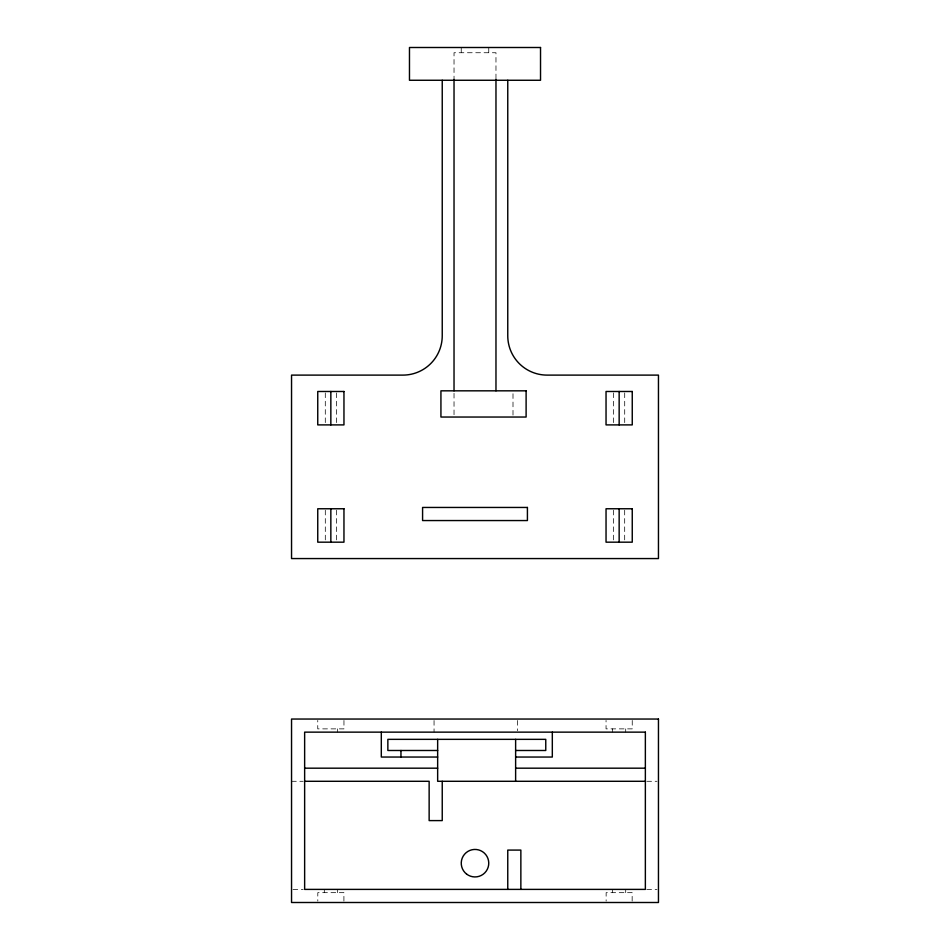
<?xml version="1.0" encoding="UTF-8"?>
<svg xmlns="http://www.w3.org/2000/svg" width="950" height="950" viewBox="0 0 950 950"><rect width="100%" height="100%" fill="white"/><g stroke="black" fill="none" stroke-linecap="round" stroke-linejoin="round"><path stroke-width="0.71" stroke-dasharray="4.75 3.56" d="M291.543 781.292L303.192 781.292M646.807 781.292L656.996 781.292M293.004 889.39L303.192 889.39M646.807 889.39L656.996 889.39M632.237 720.444L632.237 728.876L606.053 728.876L606.053 720.444M632.154 901.099L632.154 892.668L606.136 892.668L606.136 901.099M625.694 728.876L625.694 732.141M625.694 889.39L625.694 892.668M624.708 392.932L624.708 424.899M624.684 510.221L624.684 542.177M613.581 392.932L613.581 424.899M613.605 510.221L613.605 542.177M612.596 728.876L612.596 732.141M612.596 889.39L612.596 892.668M517.584 720.504L517.584 730.693M513 393.739L513 417.038M495.971 78.814L495.971 52.737L454.029 52.737L454.029 80.263M488.763 47.5L488.763 52.737M461.237 47.5L461.237 52.737M454.029 393.336L454.029 415.577M434.055 720.504L434.055 732.141M343.959 720.444L343.959 728.876L317.751 728.876L317.751 720.444M343.912 901.099L343.912 892.668L317.799 892.668L317.799 901.099M337.404 889.39L337.404 892.668M337.369 728.876L337.369 732.141M336.419 392.932L336.419 424.899M336.407 510.221L336.407 542.177M325.304 510.221L325.304 542.177M325.292 392.932L325.292 424.899M324.306 889.39L324.306 892.668"/><path stroke-width="1.43" d="M437.653 750.488L387.861 750.488L387.861 739.349L545.763 739.349L545.763 750.488L515.624 750.488M437.653 757.043L381.306 757.043L381.306 732.141M515.624 757.043L552.318 757.043L552.318 732.141M304.641 768.182L437.653 768.182M515.624 768.182L645.359 768.182M304.641 781.292L429.139 781.292L429.139 820.598L442.237 820.598L442.237 781.292M645.359 781.292L437.653 781.292L437.653 739.349M619.151 391.483L619.151 424.899M619.151 508.761L619.151 542.177M520.861 889.39L520.861 850.084L507.763 850.084L507.763 889.39M515.624 739.349L515.624 781.292M507.763 80.263L507.763 335.789A39.318 39.318 0 0 0 547.069 375.108L658.457 375.108L658.457 558.564L291.543 558.564L291.543 375.108L402.931 375.108A39.318 39.318 0 0 0 442.237 335.789L442.237 80.263M495.971 79.432L495.971 390.83M454.029 79.396L454.029 390.83M400.959 750.488L400.959 757.043M330.849 391.483L330.849 424.899M330.849 508.761L330.849 542.177M540.526 47.5L409.474 47.5L409.474 80.263L540.526 80.263L540.526 47.5M526.11 390.83L440.931 390.83L440.931 417.038L526.11 417.038L526.11 390.83M343.959 391.483L317.751 391.483L317.751 424.899L343.959 424.899L343.959 391.483M632.249 391.483L606.041 391.483L606.041 424.899L632.249 424.899L632.249 391.483M527.416 507.454L422.584 507.454L422.584 520.553L527.416 520.553L527.416 507.454M343.959 508.761L317.751 508.761L317.751 542.177L343.959 542.177L343.959 508.761M632.249 508.761L606.041 508.761L606.041 542.177L632.249 542.177L632.249 508.761M658.457 719.043L291.543 719.043L291.543 902.5L658.457 902.5L658.457 719.043M645.359 732.141L304.641 732.141L304.641 889.39L645.359 889.39L645.359 732.141M466.569 874.059A13.763 13.763 0 0 0 488.633 865.046A13.763 13.763 0 0 0 469.799 850.452A13.763 13.763 0 0 0 466.569 874.059"/></g></svg>
